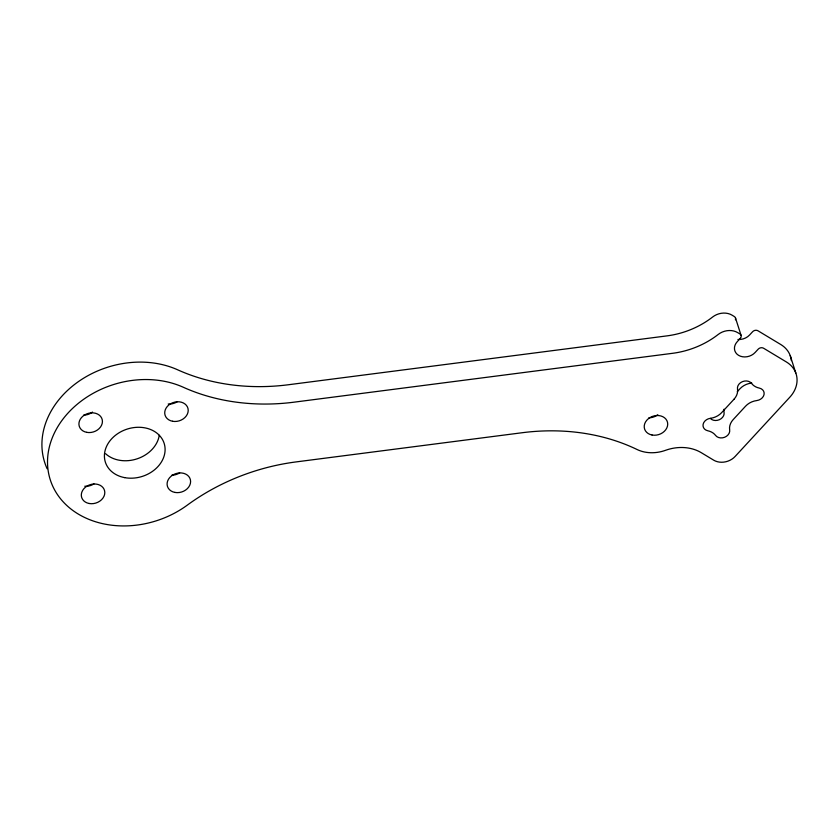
<?xml version="1.0" encoding="UTF-8"?>
<svg xmlns="http://www.w3.org/2000/svg" width="839" height="839" viewBox="0 0 839 839"><rect width="100%" height="100%" fill="white"/><g stroke="black" fill="none" stroke-linecap="round" stroke-linejoin="round"><path stroke-width="1.26" d="M737.313 391.635L739.977 388.751A15.427 12.417 -17.8 0 1 751.157 383.129A7.719 6.209 -17.8 0 0 751.765 383.024M790.223 355.621L795.823 373.051M735.467 317.897L741.068 335.327M47.141 468.76A88.714 71.409 -17.8 0 1 75.374 383.832A88.714 71.409 -17.8 0 1 177.711 369.831A192.855 155.225 -17.8 0 0 288.511 384.734L667.005 335.873A77.146 62.086 -17.8 0 0 712.636 316.995A15.427 12.417 -17.8 0 1 732.017 315.139L734.282 316.513A3.859 3.104 -17.8 0 1 735.415 319.806M737.932 339.449A11.956 9.628 -17.8 0 0 749.552 335.034L752.625 331.699A3.859 3.104 -17.8 0 1 757.974 330.776L780.784 344.525A30.854 24.834 -17.8 0 1 791.366 360.613M179.672 472.86A11.956 9.628 -17.8 0 1 171.743 475.21M92.489 412.075A11.956 9.628 -17.8 0 1 83.585 415.127M177.375 401.65A11.956 9.628 -17.8 0 1 168.209 403.999M93.958 483.883A11.956 9.628 -17.8 0 1 84.791 486.232M159.263 435.294A30.854 24.834 -17.8 0 1 137.491 458.702A30.854 24.834 -17.8 0 1 105.609 453.731M657.776 414.749A11.956 9.628 -17.8 0 1 648.883 417.801M710.318 418.399A7.719 6.209 -17.8 0 0 719.296 419.731A7.719 6.209 -17.8 0 0 724.067 412.484A15.427 12.417 -17.8 0 1 724.047 409.201M740.313 338.348L737.24 341.683A11.956 9.628 -17.8 0 0 738.572 355.337A11.956 9.628 -17.8 0 0 755.142 352.464L758.225 349.139A3.859 3.104 -17.8 0 1 763.563 348.216L786.384 361.966A30.854 24.834 -17.8 0 1 789.824 397.204L735.111 456.479A15.427 12.417 -17.8 0 1 713.716 460.181L701.257 452.672A38.573 31.043 -17.8 0 0 665.537 450.312A33.172 26.701 -17.8 0 1 637.105 449.526A192.855 155.225 -17.8 0 0 522.204 432.725L296.115 461.911A192.855 155.225 -17.8 0 0 187.254 505.162A88.714 71.409 -17.8 0 1 71.357 509.336A88.714 71.409 -17.8 0 1 68.127 412.924A88.714 71.409 -17.8 0 1 183.311 387.261A192.855 155.225 -17.8 0 0 294.111 402.164L672.605 353.303A77.146 62.086 -17.8 0 0 718.236 334.436A15.427 12.417 -17.8 0 1 737.617 332.58L739.883 333.943A3.859 3.104 -17.8 0 1 740.313 338.348M734.02 399.228L721.592 412.694A15.427 12.417 -17.8 0 1 710.413 418.315A7.719 6.209 -17.8 0 0 703.113 424.335A7.719 6.209 -17.8 0 0 707.885 430.795A15.427 12.417 -17.8 0 1 715.583 435.431A7.719 6.209 -17.8 0 0 724.613 437.276A7.719 6.209 -17.8 0 0 729.668 429.914A15.427 12.417 -17.8 0 1 733.139 419.657L745.577 406.181A15.427 12.417 -17.8 0 1 756.757 400.56A7.719 6.209 -17.8 0 0 764.046 394.55A7.719 6.209 -17.8 0 0 759.285 388.079A15.427 12.417 -17.8 0 1 751.576 383.444A7.719 6.209 -17.8 0 0 742.557 381.598A7.719 6.209 -17.8 0 0 737.502 388.96A15.427 12.417 -17.8 0 1 734.02 399.228M174.9 492.42A11.956 9.628 -17.8 0 0 190.411 479.782A11.956 9.628 -17.8 0 0 171.219 476.133A11.956 9.628 -17.8 0 0 174.9 492.42M86.742 432.347A11.956 9.628 -17.8 0 0 102.232 419.689A11.956 9.628 -17.8 0 0 83.03 416.071A11.956 9.628 -17.8 0 0 86.742 432.347M172.54 421.262A11.956 9.628 -17.8 0 0 188.02 408.614A11.956 9.628 -17.8 0 0 168.817 404.996A11.956 9.628 -17.8 0 0 172.54 421.262M89.123 503.494A11.956 9.628 -17.8 0 0 104.613 490.846A11.956 9.628 -17.8 0 0 85.41 487.228A11.956 9.628 -17.8 0 0 89.123 503.494M124.633 477.622A30.854 24.834 -17.8 0 0 164.591 444.964A30.854 24.834 -17.8 0 0 115.037 435.63A30.854 24.834 -17.8 0 0 124.633 477.622M652.039 435.011A11.956 9.628 -17.8 0 0 667.519 422.363A11.956 9.628 -17.8 0 0 648.316 418.745A11.956 9.628 -17.8 0 0 652.039 435.011"/></g></svg>
